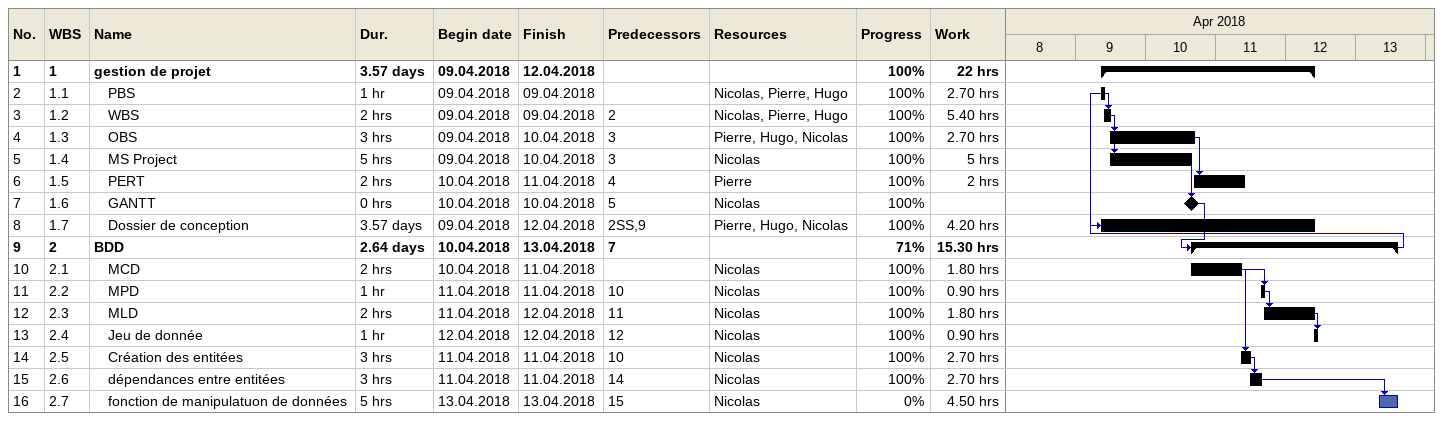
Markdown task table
| ID | WBS | Task | Duration | Start | Finish | Predecessors | Resources | % complete | Work (h) |
|---|---|---|---|---|---|---|---|---|---|
| 1 | 1 | **gestion de projet** | 3.57d | 2018-04-09 | 2018-04-12 |  |  | 100 | 22 |
| 2 | 1.1 | PBS | 1h | 2018-04-09 | 2018-04-09 |  | Nicolas, Pierre, Hugo | 100 | 2.70 |
| 3 | 1.2 | WBS | 2h | 2018-04-09 | 2018-04-09 | 2 | Nicolas, Pierre, Hugo | 100 | 5.40 |
| 4 | 1.3 | OBS | 3h | 2018-04-09 | 2018-04-10 | 3 | Pierre, Hugo, Nicolas | 100 | 2.70 |
| 5 | 1.4 | MS Project | 5h | 2018-04-09 | 2018-04-10 | 3 | Nicolas | 100 | 5 |
| 6 | 1.5 | PERT | 2h | 2018-04-10 | 2018-04-11 | 4 | Pierre | 100 | 2 |
| 7 | 1.6 | GANTT | 0h | 2018-04-10 | 2018-04-10 | 5 | Nicolas | 100 |  |
| 8 | 1.7 | Dossier de conception | 3.57d | 2018-04-09 | 2018-04-12 | 2SS, 9 | Pierre, Hugo, Nicolas | 100 | 4.20 |
| 9 | 2 | **BDD** | 2.64d | 2018-04-10 | 2018-04-13 | 7 |  | 71 | 15.30 |
| 10 | 2.1 | MCD | 2h | 2018-04-10 | 2018-04-11 |  | Nicolas | 100 | 1.80 |
| 11 | 2.2 | MPD | 1h | 2018-04-11 | 2018-04-11 | 10 | Nicolas | 100 | 0.90 |
| 12 | 2.3 | MLD | 2h | 2018-04-11 | 2018-04-12 | 11 | Nicolas | 100 | 1.80 |
| 13 | 2.4 | Jeu de donnée | 1h | 2018-04-12 | 2018-04-12 | 12 | Nicolas | 100 | 0.90 |
| 14 | 2.5 | Création des entitées | 3h | 2018-04-11 | 2018-04-11 | 10 | Nicolas | 100 | 2.70 |
| 15 | 2.6 | dépendances entre entitées | 3h | 2018-04-11 | 2018-04-11 | 14 | Nicolas | 100 | 2.70 |
| 16 | 2.7 | fonction de manipulatuon de données | 5h | 2018-04-13 | 2018-04-13 | 15 | Nicolas | 0 | 4.50 |
